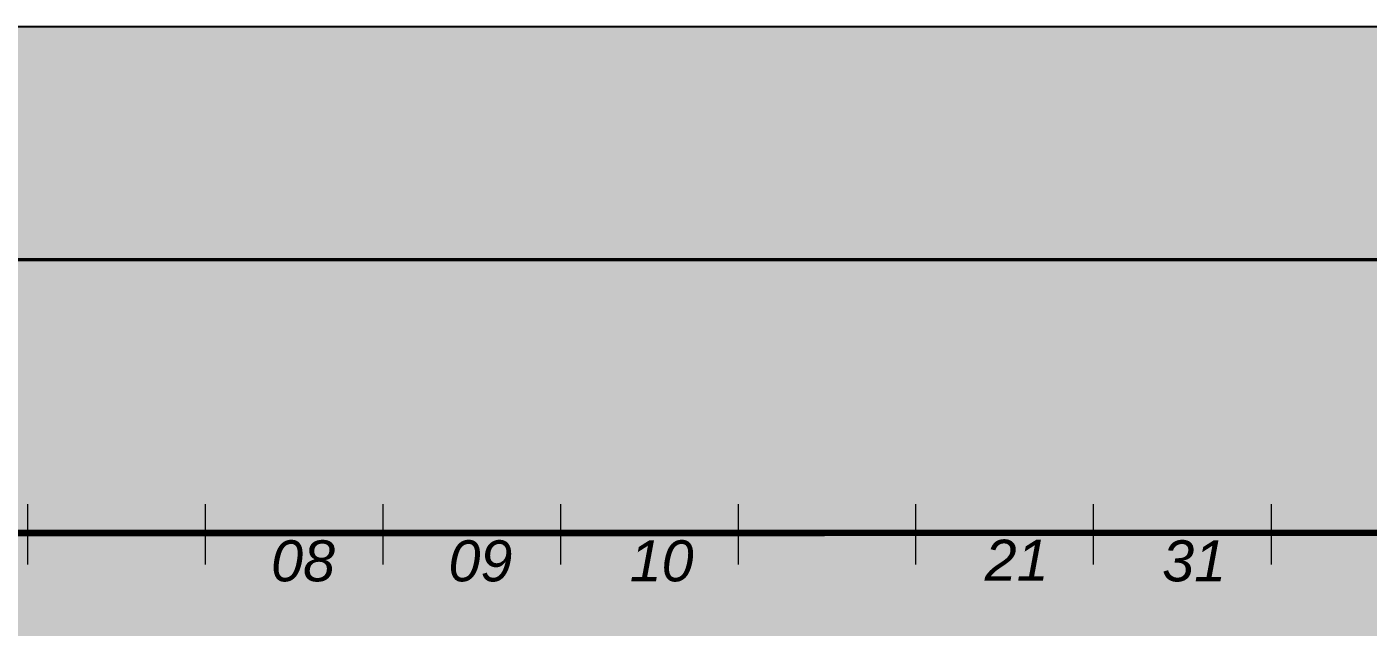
# Model space of a CAD drawing. Header units: millimetres. Extents: x 0 to 590, y 2 to 420.
# Drawn here: x 128 to 240.7, y 369.7 to 420.2 of the extents above; entities that cross this region are included whole.
import ezdxf
from ezdxf.xclip import XClip

# ---------------------------------------------------------------- set-up
doc = ezdxf.new("R2010")
doc.units = ezdxf.units.MM
doc.header["$MEASUREMENT"] = 0
doc.layers.get('0').update_dxf_attribs({"linetype": 'CONTINUOUS'})
doc.styles.add('Arial$201', font='ariali.ttf', dxfattribs={"oblique": 15, "height": 2.373684})

# ---------------------------------------------------------------- blocks, each defined once
blk = doc.blocks.new('MF28FC3F0')
at = {"true_color": 0xffffff}
for points in [[(0, 420.2), (0, 2.21), (590.35, 2.21), (590.35, 420.2)], [(0, 420.2), (0, 2.44), (590.35, 2.44), (590.35, 420.2)]]:
    blk.add_hatch(color=0, dxfattribs=at).paths.add_polyline_path(points)
blk = doc.blocks.new('MF28FC4B0')
at = {"color": 0, "linetype": 'Continuous', "lineweight": 50, "true_color": 0x000007}
blk.add_lwpolyline([(4.84, 400.61), (585.74, 400.64), (585.74, 400.64)], dxfattribs=at)

msp = doc.modelspace()

# ---------------------------------------------------------------- hatches: boundary and pattern name
at = {"true_color": 0x000007}
h = msp.add_hatch(color=0, dxfattribs=at)
edge = h.paths.add_edge_path()
edge.add_spline(control_points=[(133.58, 374.57), (133.58, 374.82), (133.63, 375.07), (133.7, 375.31), (133.7, 375.31), (133.78, 375.58), (133.85, 375.78), (133.95, 375.92), (133.95, 375.92), (134.03, 376.07), (134.13, 376.19), (134.23, 376.29), (134.23, 376.29), (134.33, 376.37), (134.41, 376.43), (134.51, 376.47), (134.51, 376.47), (134.61, 376.52), (134.7, 376.53), (134.82, 376.53), (134.82, 376.53), (135.03, 376.53), (135.21, 376.45), (135.36, 376.29), (135.36, 376.29), (135.51, 376.12), (135.59, 375.87), (135.59, 375.56), (135.59, 375.56), (135.59, 375.25), (135.54, 374.94), (135.45, 374.62), (135.45, 374.62), (135.31, 374.24), (135.15, 373.96), (134.93, 373.78), (134.93, 373.78), (134.77, 373.65), (134.57, 373.57), (134.36, 373.57), (134.36, 373.57), (134.14, 373.57), (133.96, 373.65), (133.82, 373.83), (133.82, 373.83), (133.67, 374), (133.58, 374.24), (133.58, 374.57)], knot_values=[0, 0, 0, 0, 0.020833, 0.020833, 0.020833, 0.020833, 0.041667, 0.041667, 0.041667, 0.041667, 0.0625, 0.0625, 0.0625, 0.0625, 0.083333, 0.083333, 0.083333, 0.083333, 0.104167, 0.104167, 0.104167, 0.104167, 0.125, 0.125, 0.125, 0.125, 0.145833, 0.145833, 0.145833, 0.145833, 0.166667, 0.166667, 0.166667, 0.166667, 0.1875, 0.1875, 0.1875, 0.1875, 0.208333, 0.208333, 0.208333, 0.208333, 0.229167, 0.229167, 0.229167, 0.229167, 1, 1, 1, 1], degree=3, periodic=0)
edge = h.paths.add_edge_path()
edge.add_spline(control_points=[(133.93, 374.48), (133.93, 374.31), (133.96, 374.16), (134.03, 374.06), (134.03, 374.06), (134.11, 373.93), (134.23, 373.87), (134.39, 373.87), (134.39, 373.87), (134.52, 373.87), (134.66, 373.92), (134.75, 374.05), (134.75, 374.05), (134.92, 374.23), (135.05, 374.48), (135.13, 374.82), (135.13, 374.82), (135.21, 375.17), (135.25, 375.45), (135.25, 375.66), (135.25, 375.66), (135.25, 375.86), (135.21, 376.01), (135.13, 376.11), (135.13, 376.11), (135.05, 376.2), (134.95, 376.24), (134.82, 376.24), (134.82, 376.24), (134.72, 376.24), (134.64, 376.22), (134.56, 376.17), (134.56, 376.17), (134.47, 376.12), (134.39, 376.04), (134.31, 375.92), (134.31, 375.92), (134.21, 375.76), (134.11, 375.5), (134.05, 375.17), (134.05, 375.17), (133.96, 374.89), (133.93, 374.66), (133.93, 374.48)], knot_values=[0, 0, 0, 0, 0.022727, 0.022727, 0.022727, 0.022727, 0.045455, 0.045455, 0.045455, 0.045455, 0.068182, 0.068182, 0.068182, 0.068182, 0.090909, 0.090909, 0.090909, 0.090909, 0.113636, 0.113636, 0.113636, 0.113636, 0.136364, 0.136364, 0.136364, 0.136364, 0.159091, 0.159091, 0.159091, 0.159091, 0.181818, 0.181818, 0.181818, 0.181818, 0.204545, 0.204545, 0.204545, 0.204545, 0.227273, 0.227273, 0.227273, 0.227273, 1, 1, 1, 1], degree=3, periodic=0)
h.paths.add_polyline_path([(138.49, 373.62), (138.49, 373.62), (138.5, 373.64), (138.5, 373.67), (138.51, 373.69), (138.51, 373.72), (138.52, 373.75), (138.52, 373.77), (138.53, 373.8), (138.54, 373.83), (138.54, 373.86), (138.55, 373.88), (138.56, 373.91), (138.57, 373.94), (138.58, 373.97), (138.59, 374), (138.6, 374.03), (138.61, 374.06), (138.62, 374.09), (138.63, 374.13), (138.64, 374.16), (138.65, 374.19), (138.66, 374.22), (138.68, 374.26), (138.69, 374.29), (138.71, 374.33), (138.71, 374.33), (138.72, 374.37), (138.74, 374.41), (138.75, 374.45), (138.77, 374.49), (138.78, 374.53), (138.8, 374.57), (138.82, 374.62), (138.84, 374.66), (138.86, 374.7), (138.87, 374.74), (138.89, 374.78), (138.91, 374.82), (138.93, 374.86), (138.95, 374.9), (138.98, 374.94), (139, 374.99), (139.02, 375.03), (139.04, 375.07), (139.06, 375.11), (139.09, 375.15), (139.11, 375.19), (139.13, 375.23), (139.16, 375.27), (139.18, 375.31), (139.21, 375.35), (139.23, 375.39), (139.26, 375.43), (139.28, 375.47), (139.31, 375.51), (139.33, 375.54), (139.36, 375.58), (139.39, 375.62), (139.41, 375.65), (139.44, 375.69), (139.47, 375.72), (139.49, 375.76), (139.52, 375.79), (139.55, 375.83), (139.58, 375.86), (139.61, 375.9), (139.63, 375.93), (139.66, 375.96), (139.69, 376), (139.72, 376.03), (139.75, 376.06), (139.78, 376.09), (139.81, 376.12), (139.84, 376.15), (138.39, 376.15), (138.47, 376.48), (140.32, 376.48), (140.25, 376.15), (140.25, 376.15), (140.21, 376.12), (140.18, 376.08), (140.14, 376.05), (140.1, 376.01), (140.06, 375.97), (140.03, 375.93), (139.99, 375.89), (139.95, 375.85), (139.92, 375.81), (139.88, 375.76), (139.85, 375.72), (139.81, 375.68), (139.78, 375.63), (139.74, 375.58), (139.71, 375.54), (139.68, 375.49), (139.64, 375.44), (139.61, 375.39), (139.58, 375.34), (139.55, 375.29), (139.52, 375.24), (139.49, 375.19), (139.46, 375.14), (139.43, 375.08), (139.43, 375.08), (139.4, 375.02), (139.36, 374.96), (139.33, 374.9), (139.3, 374.84), (139.27, 374.78), (139.24, 374.71), (139.21, 374.65), (139.18, 374.59), (139.16, 374.53), (139.13, 374.47), (139.11, 374.41), (139.08, 374.35), (139.06, 374.28), (139.04, 374.22), (139.02, 374.16), (139, 374.1), (138.98, 374.04), (138.96, 373.98), (138.94, 373.92), (138.93, 373.86), (138.91, 373.8), (138.9, 373.74), (138.88, 373.68), (138.87, 373.62)])
h.paths.add_polyline_path([(138.49, 373.62), (138.87, 373.62)])
for points in [[(194.06, 373.62), (194.52, 375.81), (194.52, 375.81), (194.5, 375.79), (194.47, 375.77), (194.45, 375.75), (194.42, 375.74), (194.39, 375.72), (194.36, 375.7), (194.33, 375.68), (194.3, 375.67), (194.27, 375.65), (194.23, 375.63), (194.2, 375.62), (194.17, 375.6), (194.13, 375.59), (194.09, 375.57), (194.06, 375.55), (194.02, 375.54), (193.98, 375.52), (193.94, 375.51), (193.9, 375.5), (193.86, 375.48), (193.82, 375.47), (193.77, 375.46), (193.73, 375.44), (193.68, 375.43), (193.68, 375.43), (193.75, 375.76), (193.75, 375.76), (193.77, 375.77), (193.79, 375.78), (193.82, 375.79), (193.84, 375.8), (193.86, 375.8), (193.88, 375.81), (193.9, 375.83), (193.93, 375.84), (193.95, 375.85), (193.97, 375.86), (193.99, 375.87), (194.01, 375.88), (194.03, 375.89), (194.06, 375.91), (194.08, 375.92), (194.1, 375.93), (194.12, 375.94), (194.14, 375.96), (194.17, 375.97), (194.19, 375.98), (194.21, 376), (194.23, 376.01), (194.25, 376.03), (194.28, 376.04), (194.28, 376.04), (194.3, 376.05), (194.32, 376.07), (194.34, 376.08), (194.36, 376.1), (194.38, 376.11), (194.39, 376.12), (194.41, 376.14), (194.43, 376.15), (194.45, 376.16), (194.47, 376.17), (194.48, 376.19), (194.5, 376.2), (194.52, 376.21), (194.53, 376.22), (194.55, 376.24), (194.56, 376.25), (194.58, 376.26), (194.59, 376.27), (194.61, 376.28), (194.62, 376.29), (194.63, 376.3), (194.65, 376.31), (194.66, 376.33), (194.67, 376.34), (194.68, 376.34), (194.68, 376.35), (194.69, 376.36), (194.7, 376.36), (194.7, 376.37), (194.71, 376.38), (194.72, 376.38), (194.72, 376.39), (194.73, 376.4), (194.73, 376.41), (194.74, 376.41), (194.75, 376.42), (194.75, 376.43), (194.76, 376.44), (194.76, 376.45), (194.77, 376.46), (194.78, 376.47), (194.78, 376.47), (194.79, 376.48), (194.8, 376.49), (194.8, 376.5), (194.81, 376.51), (194.81, 376.52), (194.82, 376.53), (195.02, 376.53), (194.42, 373.62), (194.06, 373.62), (194.42, 373.62)], [(196.01, 373.62), (196.47, 375.81), (196.47, 375.81), (196.44, 375.79), (196.42, 375.77), (196.39, 375.75), (196.36, 375.74), (196.33, 375.72), (196.3, 375.7), (196.27, 375.68), (196.24, 375.67), (196.21, 375.65), (196.18, 375.63), (196.14, 375.62), (196.11, 375.6), (196.07, 375.59), (196.04, 375.57), (196, 375.55), (195.96, 375.54), (195.92, 375.52), (195.88, 375.51), (195.84, 375.5), (195.8, 375.48), (195.76, 375.47), (195.72, 375.46), (195.67, 375.44), (195.63, 375.43), (195.63, 375.43), (195.69, 375.76), (195.69, 375.76), (195.72, 375.77), (195.74, 375.78), (195.76, 375.79), (195.78, 375.8), (195.81, 375.8), (195.83, 375.81), (195.85, 375.83), (195.87, 375.84), (195.9, 375.85), (195.92, 375.86), (195.94, 375.87), (195.96, 375.88), (195.98, 375.89), (196.01, 375.91), (196.03, 375.92), (196.05, 375.93), (196.07, 375.94), (196.09, 375.96), (196.11, 375.97), (196.14, 375.98), (196.16, 376), (196.18, 376.01), (196.2, 376.03), (196.22, 376.04), (196.22, 376.04), (196.24, 376.05), (196.26, 376.07), (196.29, 376.08), (196.31, 376.1), (196.33, 376.11), (196.35, 376.12), (196.37, 376.14), (196.38, 376.15), (196.4, 376.16), (196.42, 376.17), (196.44, 376.19), (196.45, 376.2), (196.47, 376.21), (196.49, 376.22), (196.5, 376.24), (196.52, 376.25), (196.53, 376.26), (196.54, 376.27), (196.56, 376.28), (196.57, 376.29), (196.58, 376.3), (196.59, 376.31), (196.6, 376.33), (196.61, 376.34), (196.62, 376.34), (196.63, 376.35), (196.63, 376.36), (196.64, 376.36), (196.65, 376.37), (196.65, 376.38), (196.66, 376.38), (196.66, 376.39), (196.67, 376.4), (196.68, 376.41), (196.68, 376.41), (196.69, 376.42), (196.7, 376.43), (196.7, 376.44), (196.71, 376.45), (196.71, 376.46), (196.72, 376.47), (196.73, 376.47), (196.73, 376.48), (196.74, 376.49), (196.74, 376.5), (196.75, 376.51), (196.76, 376.52), (196.76, 376.53), (196.98, 376.53), (196.37, 373.62), (196.01, 373.62), (196.37, 373.62)]]:
    msp.add_hatch(color=0, dxfattribs=at).paths.add_polyline_path(points)
h = msp.add_hatch(color=0, dxfattribs=at)
h.paths.add_polyline_path([(238.63, 373.62), (239.08, 375.81), (239.08, 375.81), (239.06, 375.79), (239.03, 375.77), (239.01, 375.75), (238.98, 375.74), (238.95, 375.72), (238.93, 375.7), (238.9, 375.68), (238.87, 375.67), (238.83, 375.65), (238.8, 375.63), (238.77, 375.62), (238.74, 375.6), (238.7, 375.59), (238.66, 375.57), (238.63, 375.55), (238.59, 375.54), (238.55, 375.52), (238.51, 375.51), (238.47, 375.5), (238.43, 375.48), (238.39, 375.47), (238.34, 375.46), (238.3, 375.44), (238.26, 375.43), (238.26, 375.43), (238.32, 375.76), (238.32, 375.76), (238.34, 375.77), (238.37, 375.78), (238.39, 375.79), (238.41, 375.8), (238.43, 375.8), (238.46, 375.81), (238.48, 375.83), (238.5, 375.84), (238.52, 375.85), (238.54, 375.86), (238.56, 375.87), (238.59, 375.88), (238.61, 375.89), (238.63, 375.91), (238.65, 375.92), (238.67, 375.93), (238.69, 375.94), (238.72, 375.96), (238.74, 375.97), (238.76, 375.98), (238.78, 376), (238.8, 376.01), (238.83, 376.03), (238.85, 376.04), (238.85, 376.04), (238.87, 376.05), (238.89, 376.07), (238.91, 376.08), (238.93, 376.1), (238.95, 376.11), (238.97, 376.12), (238.98, 376.14), (239, 376.15), (239.02, 376.16), (239.04, 376.17), (239.05, 376.19), (239.07, 376.2), (239.09, 376.21), (239.1, 376.22), (239.12, 376.24), (239.13, 376.25), (239.15, 376.26), (239.16, 376.27), (239.18, 376.28), (239.19, 376.29), (239.21, 376.3), (239.22, 376.31), (239.23, 376.33), (239.24, 376.34), (239.25, 376.34), (239.26, 376.35), (239.26, 376.36), (239.27, 376.36), (239.27, 376.37), (239.28, 376.38), (239.29, 376.38), (239.29, 376.39), (239.3, 376.4), (239.31, 376.41), (239.31, 376.41), (239.32, 376.42), (239.32, 376.43), (239.33, 376.44), (239.34, 376.45), (239.34, 376.46), (239.35, 376.47), (239.36, 376.47), (239.36, 376.48), (239.37, 376.49), (239.37, 376.5), (239.38, 376.51), (239.39, 376.52), (239.39, 376.53), (239.59, 376.53), (238.98, 373.62), (238.63, 373.62), (238.98, 373.62)])
h.paths.add_polyline_path([(243.48, 373.62), (243.62, 374.36), (242.44, 374.36), (242.52, 374.72), (244.13, 376.52), (244.43, 376.52), (244.05, 374.67), (244.45, 374.67), (244.38, 374.36), (243.99, 374.36), (243.82, 373.62), (243.48, 373.62), (243.82, 373.62)])
h.paths.add_polyline_path([(243.69, 374.67), (243.94, 375.89), (242.87, 374.67), (243.69, 374.67), (242.87, 374.67)])

# ---------------------------------------------------------------- linework, layer by layer
at = {"color": 0, "linetype": 'Continuous', "lineweight": 20, "true_color": 0x000007}
for points in [[(128.04, 380.06), (128.04, 375), (128.04, 375)], [(142.97, 380.06), (142.97, 375), (142.97, 375)], [(157.89, 380.06), (157.89, 375), (157.89, 375)], [(172.81, 380.06), (172.81, 375), (172.81, 375)], [(187.72, 380.06), (187.72, 375), (187.72, 375)], [(202.64, 380.06), (202.64, 375), (202.64, 375)], [(217.56, 380.06), (217.56, 375), (217.56, 375)], [(232.49, 380.06), (232.49, 375), (232.49, 375)]]:
    msp.add_lwpolyline(points, dxfattribs=at)
at = {"color": 0, "linetype": 'Continuous', "lineweight": 100, "true_color": 0x000007}
for points in [[(33.26, 377.65), (194.97, 377.65), (194.97, 377.65)], [(189.91, 377.65), (483.54, 377.75), (483.54, 377.75)]]:
    msp.add_lwpolyline(points, dxfattribs=at)

# ---------------------------------------------------------------- block references
at = {"color": 0, "true_color": 0xffffff}
ref = msp.add_blockref('MF28FC3F0', (0, 0), dxfattribs=at)
XClip(ref).set_block_clipping_path([(0, 2.1075862069), (590.3875862069, 420.2)])
ref = msp.add_blockref('MF28FC4B0', (0, 0), dxfattribs=at)
XClip(ref).set_block_clipping_path([(0, 2.3710344828), (590.3875862069, 420.2)])

# ---------------------------------------------------------------- texts
at = {"color": 0, "true_color": 0x000007, "style": 'Arial$201'}
for s, p in [('08', (148.5, 373.57)), ('09', (163.4, 373.57)), ('10', (178.62, 373.57)), ('21', (208.44, 373.62)), ('31', (223.35, 373.57))]:
    msp.add_text(s, height=3.453, dxfattribs=at).set_placement(p)

doc.saveas('drawing.dxf')
